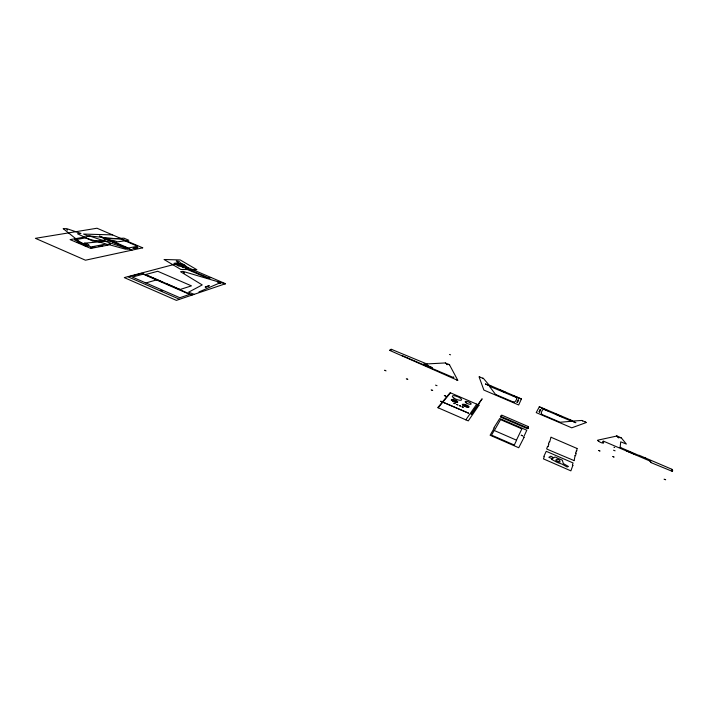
<?xml version="1.0" encoding="UTF-8"?>
<svg xmlns="http://www.w3.org/2000/svg" width="708" height="708" viewBox="0 0 708 708"><rect width="100%" height="100%" fill="white"/><g stroke="black" fill="none" stroke-linecap="round" stroke-linejoin="round"><path stroke-width="1.06" d="M651.307 462.315L650.546 462.315M649.917 461.2L650.546 461.421M639.103 455.262L671.503 469.112C672.848 469.121 673.211 472.112 671.565 471.05L651.36 462.758L649.926 461.032L603.995 441.385C604.19 445.049 598.349 441.571 597.632 440.199L617.049 435.978L621.35 437.925L626.359 444.058L620.73 441.836L620.12 447.35L639.395 455.66M635.457 454.598L626.695 450.775M620.721 447.394L620.181 447.394M620.474 437.81L621.102 437.739M617.261 436.323L616.535 435.845M603.03 441.836L603.172 441.128M603.092 441.863L603.234 441.155M602.623 442.465L603.358 442.969M598.579 440.81L597.8 440.668M585.197 422.048L586.215 422.561L571.763 427.827L536.221 412.614L539.381 406.702L573.179 421.039L581.834 420.464L586.065 422.287M573.728 460.439L547.027 449.173L546.673 448.766L547.541 446.412L547.974 446.598M575.091 455.474L574.153 460.696L573.71 460.501M575.71 453.217L576.409 450.66M577.011 448.465L551.373 437.402M582.578 420.933L582.1 420.508M575.754 422.676L569.533 420.021M570.657 420.941L571.338 421.287L560.196 422.251L541.885 414.463C540.142 414.145 542.47 408.357 544.071 409.436L571.276 421.154M561.692 416.676L555.514 414.038M547.957 446.659L548.886 444.128L548.435 443.996L549.284 441.712L549.709 441.898L550.974 437.163L551.39 437.34M547.718 410.72L541.567 408.091L547.735 410.667M541.992 414.215L541.416 414.198M539.611 411.959L540.629 409.675M539.133 411.817L540.195 409.436M516.592 440.226L514.282 445.031L491.538 435.11L494.184 430.473M520.654 398.905L521.513 398.976M517.442 402.401L518.69 400.117L518.044 399.896M519.017 398.082L512.849 395.648L518.991 398.126M517.017 402.162L518.221 399.976M513.601 402.064C514.557 403.551 518.212 397.825 516.203 397.409L489.343 386.223L495.6 394.48L514.114 402.356M516.132 397.542L516.583 397.613M496.078 394.568L495.653 394.515M499.246 389.648L505.193 392.382M491.502 386.603L485.484 384.037M489.998 386.515L489.502 386.125M465.846 419.844L476.714 404.153M488.688 384.603L483.449 378.453L479.059 376.815L483.883 390.073L518.681 404.967L521.433 398.914L488.157 384.603M482.608 378.249L483.245 378.302M480.033 377.267L479.369 376.736M438.19 407.799L450.518 392.851M453.775 377.152L452.828 377.541L453.74 377.187M448.961 364.664L449.642 364.744M446.898 364.602L446.987 364.443M445.863 363.461L445.359 362.965M427.092 363.921L445.244 362.947L449.359 364.576L457.872 380.435L390.435 350.726C388.692 350.239 391.117 348.708 391.94 349.548L427.305 364.151M390.816 350.487L389.869 350.38M391.657 349.823L391.179 349.327M225.109 283.855L182.894 271.341L180.584 271.739L202.222 284.926L188.576 292.192L194.187 294.342M198.939 291.953L219.595 282.996M205.338 287.067L208.648 285.643M205.701 287.271L209.143 285.793M179.407 289.245L172.832 286.386M211.099 277.518L208.232 278.421L185.505 268.668L188.505 267.828M162.796 282.173L141.972 273.279L128.254 276.908L179.567 299.298M159.468 280.58L192.107 295.05M156.406 279.943L145.919 282.943L179.823 297.723L189.691 294.404L143.193 274.164L132.325 277.067L145.848 282.961M152.68 277.633L146.175 274.81M133.184 248.419L137.343 247.534M137.821 247.685L133.024 248.358M90.951 247.65L94.438 246.968M98.793 246.11L102.191 245.446M106.43 244.614L109.731 243.959M91.359 247.827L94.854 247.145M99.2 246.287L102.598 245.623M106.828 244.782L110.138 244.136M84.756 245.198L77.402 241.853M132.015 250.136L101.262 237.251L87.296 235.702L83.571 234.074L112.519 234.888M98.607 241.596L104.421 241.092M192.204 269.633L196.859 269.704L180.204 259.942L164.07 259.509L180.823 269.447L192.328 269.633M672.255 469.537L671.458 469.377M645.422 458.306L645.891 458.395M665.21 479.59L664.069 479.174M613.677 456.899L612.544 456.492M599.596 450.863L598.472 450.447M618.571 437.659L619.031 437.81L617.465 437.252M445.385 395.993L444.297 395.595M432.261 390.303L431.172 389.904M407.392 379.205L406.312 378.807M450.562 354.823L449.491 354.434M218.153 282.28L220.577 283.28M217.976 282.35L220.409 283.35M208.488 285.572L209.081 285.82M205.17 286.997L205.771 287.244M446.615 364.363L447.35 364.673M499.22 389.692L505.255 392.267M485.52 383.993L491.529 386.559M555.532 413.994L561.71 416.631M569.551 419.977L575.763 422.623M540.177 409.49L540.806 409.755M516.849 402.091L517.468 402.356M539.16 411.764L539.788 412.038M644.599 457.952L646.218 458.554M423.968 364.098L432.057 367.558M423.694 364.124L432.119 367.735M626.5 450.766L635.634 454.678M402.224 355.646L453.058 377.399M613.916 447.208L614.703 447.544M613.526 450.226L615.102 450.81M187.337 268.155L186 268.527M209.975 277.863L208.701 278.271M186.133 268.244L209.515 278.271M137.193 247.473L137.741 247.703M599.269 450.695L600.074 451.04M613.34 456.74L614.146 457.085M99.695 236.091L105.111 238.419M111.97 241.375L117.413 243.711M124.316 246.676L129.785 249.03M99.456 236.136L104.873 238.463M111.74 241.419L117.183 243.756M124.086 246.729L129.555 249.083M664.865 479.413L665.688 479.767M109.581 243.897L110.289 244.198M435.526 385.125L437.031 385.692M106.271 244.543L106.988 244.853M577.029 448.403L576.825 450.899L576.4 450.713M501.273 415.879L500.352 416.578L500.768 416.755M528.08 427.446L528.08 428.544L527.664 428.367M500.538 416.26L528.23 428.207M102.032 245.375L102.757 245.685M407.1 379.054L407.843 379.373M98.633 246.039L99.359 246.357M431.96 390.152L432.712 390.48M445.084 395.843L445.836 396.17M384.656 370.204L385.4 370.523M386.037 370.895L385.072 370.408M451.677 399.409L457.695 402.011M462.713 404.18L468.731 406.781M575.728 453.155L576.162 453.341L575.507 455.722L575.073 455.536M452.527 400.232L456.536 401.967M462.554 404.569L467.572 406.737M451.2 400.011L457.235 402.622M462.253 404.799L468.289 407.401M94.279 246.897L95.014 247.216M90.792 247.579L91.518 247.897M76.986 241.826L84.916 245.269M146.344 274.89L145.565 274.545L157.725 271.279L191.461 285.864L180.027 289.51L179.239 289.165M152.512 277.563L159.627 280.651M165.84 283.35L172.991 286.457M84.119 243.348L86.137 244.304M672.29 471.262L671.494 470.599M539.284 406.693L539.93 407.197M456.828 380.046L457.421 380.532M67.003 229.764L67.57 229.923L67.056 229.746M463.209 407.206L462.032 406.773L463.209 407.206M74.712 239.791L91.102 246.942L106.28 244.012L85.208 237.968L74.712 239.791M460.492 406.029L459.315 405.596L460.492 406.029M457.775 404.852L456.607 404.418L457.775 404.852M455.067 403.675L453.899 403.25L455.067 403.675M522.513 435.783L521.292 435.252L522.513 435.783M572.878 465.36L570.878 470.855L543.443 458.881L544.284 456.607L543.815 456.483L546.24 451.297L573.046 462.944L572.436 465.165L572.878 465.36M558.223 461.536L557.86 462.678L562.161 464.174L567.037 466.988L568.497 466.519L563.347 463.563L562.32 460.156L559.116 458.757L558.745 459.926L559.665 460.324L560.081 462.12L558.223 461.536M557.329 461.147L556.966 462.289L551.47 459.288L552.267 458.784L548.85 457.297L550.797 456.182L553.09 457.43L552.302 457.89L553.098 458.244L555.028 456.987L558.231 458.377L557.851 459.536L556.975 459.147L555.656 460.191L557.329 461.147M183.912 272.598L184.434 272.775L183.912 272.598M160.955 290.501L162.185 290.899L161.008 290.466M524 437.429L518.725 447.739L490.113 435.252L494.228 428.101L493.803 427.915L499.733 418.543L526.796 430.243L523.566 437.234L524 437.429M528.451 426.65L527.504 428.703L500.583 417.074L501.715 415.109L528.451 426.65M521.876 428.853L516.451 440.155L494.334 430.535L500.556 419.632L521.876 428.853M63.286 228.719L84.252 245.464C87.588 247.136 92.872 244.809 84.402 243.171L113.899 240.614L117.537 241.844L128.803 240.278L123.962 238.162L104.28 239.233L105.2 240.145L92.837 241.154L77.491 233.764L80.969 233.436L66.711 228.64L63.286 228.719M104.253 237.552L128.298 248.03L137.529 246.269L121.484 239.313L104.253 237.552M479.015 405.144L468.271 420.897L437.756 407.613L450.111 392.674L479.015 405.144M482.024 398.976L471.44 414.41L470.997 414.224L482.024 398.976M468.572 413.171L440.739 401.25L468.572 413.171M127.838 248.871L125.608 249.198L109.634 244.826L90.748 248.419L70.119 239.614L89.934 236.127L127.838 248.871M225.533 283.704L176.398 300.378L124.272 277.607L178.133 263.385L225.533 283.704M142.706 247.827L85.464 260.208L35.4 238.339L96.996 228.233L142.706 247.827M178.221 262.792L173.911 263.332L175.894 264.509L180.195 263.978L184.045 264.686L180.806 263.155L178.956 261.385L176.265 260.916L178.221 262.792M178.894 264.889L176.451 264.836L178.443 266.013L183.629 266.863L181.806 266.633L182.832 267.5L187.248 268.058L185.133 266.81L187.009 267.04L184.602 265.004L182.257 264.96L182.921 265.58L178.894 264.889M453.863 398.064A5.009 1.487 21.9 0 0 461.545 399.967A5.009 1.487 21.9 0 0 455.465 395.949A5.009 1.487 21.9 0 0 453.863 398.064M452.651 400.967A3.239 0.974 21.9 0 0 457.634 402.197A3.239 0.974 21.9 0 0 453.713 399.586A3.239 0.974 21.9 0 0 452.651 400.967M464.005 405.879A3.257 0.974 22.1 0 0 468.97 407.109A3.257 0.974 22.1 0 0 465.006 404.472A3.257 0.974 22.1 0 0 464.005 405.879M466.2 402.887A3.221 0.956 22.1 0 0 471.121 404.1A3.221 0.956 22.1 0 0 467.183 401.507A3.221 0.956 22.1 0 0 466.2 402.887"/></g></svg>
